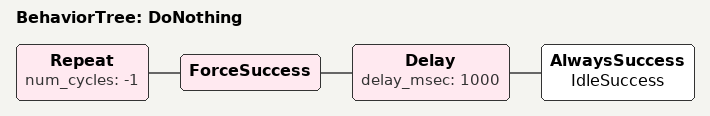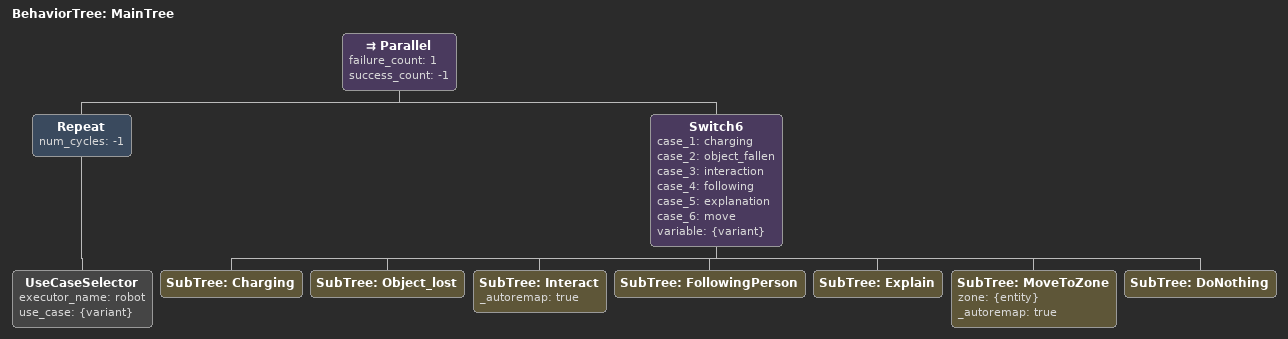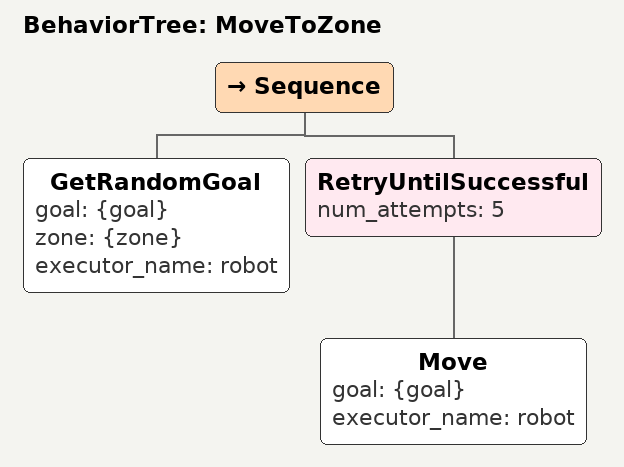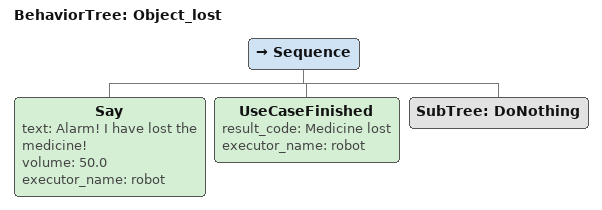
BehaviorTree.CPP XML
<?xml version="1.0" encoding="UTF-8"?>
<root BTCPP_format="4"
      main_tree_to_execute="MainTree">
  <include path="./Charging.xml"/>

  <include path="./Following.xml"/>

  <include path="./Explain.xml"/>

  <include path="./Interaction.xml"/>

  <BehaviorTree ID="DoNothing">
    <Repeat num_cycles="-1">
      <ForceSuccess>
        <Delay delay_msec="1000">
          <AlwaysSuccess name="IdleSuccess"/>
        </Delay>
      </ForceSuccess>
    </Repeat>
  </BehaviorTree>

  <BehaviorTree ID="MainTree">
    <Parallel failure_count="1"
              success_count="-1">
      <Repeat num_cycles="-1">
        <UseCaseSelector executor_name="robot"
                         use_case="{variant}"/>
      </Repeat>
      <Switch6 case_1="charging"
               case_2="object_fallen"
               case_3="interaction"
               case_4="following"
               case_5="explanation"
               case_6="move"
               variable="{variant}">
        <SubTree ID="Charging"/>
        <SubTree ID="Object_lost"/>
        <SubTree ID="Interact"
                 _autoremap="true"/>
        <SubTree ID="FollowingPerson"/>
        <SubTree ID="Explain"/>
        <SubTree ID="MoveToZone"
                 zone="{entity}"
                 _autoremap="true"/>
        <SubTree ID="DoNothing"/>
      </Switch6>
    </Parallel>
  </BehaviorTree>

  <BehaviorTree ID="MoveToZone">
    <Sequence>
      <GetRandomGoal goal="{goal}"
                     zone="{zone}"
                     executor_name="robot"/>
      <RetryUntilSuccessful num_attempts="5">
        <Move goal="{goal}"
              executor_name="robot"/>
      </RetryUntilSuccessful>
    </Sequence>
  </BehaviorTree>

  <BehaviorTree ID="Object_lost">
    <Sequence>
      <Say text="Alarm! I have lost the medicine!"
           volume="50.0"
           executor_name="robot"/>
      <UseCaseFinished result_code="Medicine lost"
                       executor_name="robot"/>
      <SubTree ID="DoNothing"/>
    </Sequence>
  </BehaviorTree>

</root>
